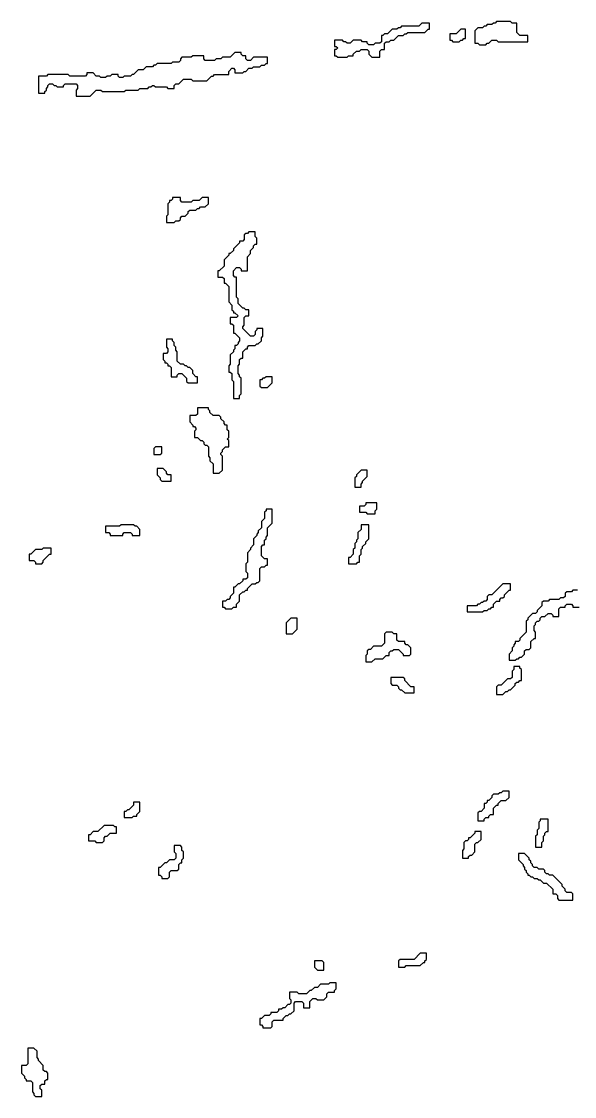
# Model space of a CAD drawing. Header units: metres. Extents: x 0 to 1000, y 0 to 1405.
# Drawn here: x 705.2 to 794, y 1204.2 to 1376.7 of the extents above; entities that cross this region are included whole.
import ezdxf

# ---------------------------------------------------------------- set-up
doc = ezdxf.new("R2010")
doc.units = ezdxf.units.M

msp = doc.modelspace()

# ---------------------------------------------------------------- linework, layer by layer
for points in [[(781.5, 1376.75), (781.25, 1376.5), (781, 1376.5), (780.75, 1376.25), (780, 1376.25), (779.75, 1376), (779.5, 1376), (779.25, 1375.75), (778.5, 1375.75), (778, 1375.25), (778, 1373.25), (778.5, 1373.25), (778.75, 1373), (779.75, 1373), (780, 1373.25), (780.25, 1373.25), (780.75, 1373.75), (781.5, 1373.75), (781.75, 1373.5), (786.5, 1373.5), (786.5, 1374.5), (785.25, 1374.5), (784.75, 1375), (784.75, 1376.5), (784, 1376.5), (783.75, 1376.75)], [(769.5, 1376.5), (769, 1376), (766.25, 1376), (766, 1375.75), (765.75, 1375.75), (765.5, 1375.5), (764.75, 1375.5), (764, 1374.75), (763.5, 1374.75), (763.25, 1374.5), (763, 1374.5), (763, 1373.5), (762.75, 1373.25), (762, 1373.25), (761.75, 1373), (761, 1373), (760.75, 1373.25), (760.75, 1373.5), (760, 1373.5), (759.75, 1373.75), (758.5, 1373.75), (758, 1373.25), (757.5, 1373.25), (757.25, 1373.5), (757, 1373.5), (756.75, 1373.75), (755.5, 1373.75), (755.5, 1372.75), (755.75, 1372.75), (756, 1372.5), (755.75, 1372.25), (755.5, 1372.25), (755.5, 1371.25), (755.75, 1371.25), (756, 1371), (757.5, 1371), (757.75, 1371.25), (758.5, 1371.25), (758.5, 1371.5), (759, 1372), (759.5, 1372), (759.75, 1372.25), (760.75, 1372.25), (761, 1372), (761, 1371.5), (761.5, 1371), (762.75, 1371), (762.75, 1372), (763, 1372.25), (763.5, 1372.25), (763.5, 1373.25), (763.75, 1373.5), (764.25, 1373.5), (764.5, 1373.75), (765, 1373.75), (765.75, 1374.5), (766.5, 1374.5), (766.75, 1374.75), (767, 1374.75), (767.25, 1375), (770, 1375), (770.5, 1375.5), (770.75, 1375.5), (770.75, 1376.5)], [(775.75, 1375.5), (775, 1374.75), (774, 1374.75), (774, 1373.75), (774.25, 1373.75), (774.5, 1373.5), (775.5, 1373.5), (775.75, 1373.75), (776, 1373.75), (776.25, 1374), (776.5, 1374), (776.5, 1375.5)], [(739.5, 1371.75), (738.75, 1371), (737.5, 1371), (737.25, 1370.75), (736.5, 1370.75), (736.25, 1370.5), (734.75, 1370.5), (734.5, 1370.75), (734.5, 1371.25), (732.75, 1371.25), (732.5, 1371), (731, 1371), (730.75, 1370.75), (730.75, 1370.5), (730.5, 1370.25), (729.5, 1370.25), (729.25, 1370), (727, 1370), (726.75, 1369.75), (726.5, 1369.75), (726.25, 1369.5), (725.25, 1369.5), (724.75, 1369), (724, 1369), (723.25, 1368.25), (723, 1368.25), (722.75, 1368), (721.75, 1368), (721.5, 1367.75), (721, 1367.75), (720.75, 1368), (720.75, 1368.25), (719.75, 1368.25), (719.5, 1368), (719, 1368), (718.75, 1367.75), (718, 1367.75), (717.75, 1368), (717.25, 1368), (716.75, 1368.5), (715.75, 1368.5), (715.75, 1368.25), (715.5, 1368), (713, 1368), (712.75, 1368.25), (709.5, 1368.25), (709.25, 1368), (708, 1368), (708, 1365.25), (709, 1365.25), (709, 1365.5), (709.25, 1365.75), (709.25, 1366), (709.5, 1366.25), (709.5, 1366.5), (709.75, 1366.75), (710.25, 1366.75), (710.5, 1366.5), (710.75, 1366.5), (711, 1366.25), (712, 1366.25), (712, 1366.5), (712.25, 1366.75), (714, 1366.75), (714.25, 1366.5), (714.25, 1366), (714, 1365.75), (714, 1364.75), (716.25, 1364.75), (717.25, 1365.75), (718, 1365.75), (718.25, 1365.5), (721.75, 1365.5), (722, 1365.75), (724, 1365.75), (724.25, 1366), (725.5, 1366), (725.75, 1366.25), (726, 1366.25), (726.25, 1366.5), (726.5, 1366.5), (726.75, 1366.25), (728.5, 1366.25), (728.75, 1366), (729.75, 1366), (729.75, 1366.5), (730, 1366.75), (730.5, 1366.75), (731.25, 1367.5), (732.5, 1367.5), (732.75, 1367.25), (735, 1367.25), (735.75, 1368), (736, 1368), (736.25, 1368.25), (738.5, 1368.25), (738.5, 1368.75), (739, 1369.25), (739.25, 1369.25), (739.5, 1369), (739.5, 1368.5), (740.75, 1368.5), (741, 1368.75), (741.25, 1368.75), (741.75, 1369.25), (742.25, 1369.25), (742.5, 1369.5), (743.5, 1369.5), (743.75, 1369.75), (744.25, 1369.75), (744.5, 1370), (744.75, 1370), (744.75, 1371), (742.5, 1371), (742, 1370.5), (741.5, 1370.5), (741.25, 1370.75), (741.25, 1371.25), (740.75, 1371.25), (740.5, 1371.5), (740.5, 1371.75)], [(729.5, 1348.5), (729.5, 1348.25), (729.25, 1348), (729, 1348), (729, 1347.75), (728.75, 1347.5), (728.75, 1345.75), (728.5, 1345.5), (728.5, 1344.5), (729.75, 1344.5), (730, 1344.75), (730.5, 1344.75), (730.75, 1345), (730.75, 1345.25), (731, 1345.5), (731.5, 1345.5), (732, 1346), (732, 1346.25), (732.25, 1346.5), (733.25, 1346.5), (733.5, 1346.75), (733.75, 1346.75), (734, 1347), (734.75, 1347), (735.25, 1347.5), (735.25, 1348.5), (734.25, 1348.5), (733.75, 1348), (732.75, 1348), (732.5, 1347.75), (731, 1347.75), (730.75, 1348), (730.75, 1348.5)], [(741.75, 1343), (741.5, 1342.75), (741.25, 1342.75), (741, 1342.5), (741, 1341.75), (740.75, 1341.5), (740.25, 1341.5), (740.25, 1341.25), (739.25, 1340.25), (739.25, 1340), (738.75, 1339.5), (738.5, 1339.5), (738.5, 1339.25), (737.75, 1338.5), (737.75, 1337.5), (737, 1336.75), (736.75, 1336.75), (736.75, 1335.75), (737.5, 1335.75), (737.75, 1335.5), (737.75, 1334.75), (738, 1334.75), (738.5, 1334.25), (738.5, 1331.75), (739, 1331.25), (739, 1330.5), (739.25, 1330.25), (739.25, 1330), (739.5, 1330), (740, 1329.5), (739.75, 1329.25), (738.75, 1329.25), (738.75, 1328.25), (739, 1328.25), (739.25, 1328), (739.25, 1326.75), (739.5, 1326.75), (740.25, 1326), (740.25, 1325.5), (740, 1325.25), (740, 1325), (739.75, 1324.75), (739.5, 1324.75), (739.5, 1324.25), (739.25, 1324), (739.25, 1323.75), (738.75, 1323.25), (738.75, 1321.75), (738.5, 1321.5), (738.5, 1320.5), (738.75, 1320.5), (739, 1320.25), (739, 1319.25), (739.25, 1319), (739.25, 1316.25), (740.25, 1316.25), (740.25, 1316.75), (740.5, 1317), (740.5, 1319.5), (740.25, 1319.75), (740.25, 1320), (740, 1320.25), (740, 1321.5), (740.25, 1321.75), (740.25, 1322.5), (740.5, 1322.75), (740.75, 1322.75), (740.75, 1323.75), (741.25, 1324.25), (741.5, 1324.25), (741.5, 1324.5), (741.75, 1324.75), (742.75, 1324.75), (743, 1325), (743.25, 1325), (743.75, 1325.5), (743.75, 1326), (744, 1326.25), (744, 1327.5), (743, 1327.5), (743, 1327.25), (742.75, 1327), (742.75, 1326.5), (742.5, 1326.25), (742, 1326.25), (740.75, 1327.5), (740.75, 1327.75), (741, 1328), (741, 1329.25), (741.25, 1329.5), (741.75, 1329.5), (741.75, 1330.5), (741.25, 1330.5), (741, 1330.75), (740.75, 1330.75), (740, 1331.5), (740, 1332.25), (739.75, 1332.5), (739.75, 1335.75), (739.5, 1335.75), (739.25, 1336), (739.25, 1336.75), (739.75, 1337.25), (740.25, 1337.25), (740.5, 1337), (740.5, 1336.75), (741.5, 1336.75), (741.5, 1339), (742, 1339.5), (742, 1340), (742.5, 1340.5), (742.5, 1340.75), (742.75, 1341), (743, 1341), (743, 1342), (742.75, 1342.25), (742.75, 1343)], [(728.5, 1325.75), (728.5, 1324.5), (728.75, 1324.25), (728.75, 1323.75), (728.5, 1323.5), (728, 1323.5), (728, 1322.5), (728.25, 1322.25), (728.25, 1322), (728.5, 1322), (728.75, 1321.75), (728.75, 1321.5), (729, 1321.5), (729.25, 1321.25), (729.25, 1319.75), (730.25, 1319.75), (730.25, 1320), (730.5, 1320.25), (731, 1320.25), (731.75, 1319.5), (731.75, 1319), (732, 1318.75), (733.5, 1318.75), (733.5, 1319.75), (733.25, 1319.75), (732.75, 1320.25), (732.75, 1320.75), (732.25, 1321.25), (732, 1321.25), (731.75, 1321.5), (731.5, 1321.5), (731.25, 1321.75), (730.75, 1321.75), (730.25, 1322.25), (730.25, 1323.75), (730, 1324), (730, 1324.5), (729.75, 1324.75), (729.75, 1325.25), (729.5, 1325.5), (729.5, 1325.75)], [(744.5, 1319.75), (744.25, 1319.5), (744, 1319.5), (743.75, 1319.25), (743.5, 1319.25), (743.5, 1318.25), (743.75, 1318), (744.75, 1318), (745.5, 1318.75), (745.5, 1319.75)], [(733.5, 1314.75), (733.5, 1313.75), (733.25, 1313.5), (732.25, 1313.5), (732.25, 1312.5), (732.75, 1312), (732.75, 1311.75), (733, 1311.75), (733.25, 1311.5), (733.25, 1311.25), (733, 1311), (733, 1310), (733.5, 1310), (734, 1309.5), (734.25, 1309.5), (734.5, 1309.25), (734.5, 1309), (734.75, 1308.75), (735, 1308.75), (735.25, 1308.5), (735.25, 1307), (735.5, 1306.75), (735.5, 1306.25), (736, 1305.75), (736, 1304.25), (737, 1304.25), (737.5, 1304.75), (737.5, 1307), (737.25, 1307.25), (737.25, 1307.5), (737.5, 1307.75), (737.5, 1308), (738, 1308.5), (738.5, 1308.5), (738.5, 1309.5), (738.25, 1309.75), (738.5, 1310), (738.5, 1311), (738.25, 1311.25), (738.25, 1312), (738, 1312), (737.75, 1312.25), (737.75, 1312.5), (737.25, 1313), (737.25, 1313.25), (737, 1313.5), (736, 1313.5), (735.5, 1314), (735.5, 1314.25), (735.25, 1314.5), (735.25, 1314.75)], [(726.75, 1308.5), (726.5, 1308.25), (726.5, 1307.25), (727.5, 1307.25), (727.75, 1307.5), (727.75, 1308.5)], [(727, 1305), (727, 1304), (727.5, 1303.5), (727.5, 1303.25), (727.75, 1303), (729.25, 1303), (729.25, 1304), (728.75, 1304), (728.5, 1304.25), (728.5, 1304.5), (728, 1305)], [(759.75, 1304.75), (759, 1304), (759, 1303.75), (758.75, 1303.5), (758.75, 1302), (759.75, 1302), (759.75, 1302.5), (760, 1302.75), (760, 1303), (760.75, 1303.75), (760.75, 1304.75)], [(760.5, 1299.5), (760.5, 1299.25), (760.25, 1299), (759.5, 1299), (759.5, 1298), (760.5, 1298), (760.75, 1297.75), (762, 1297.75), (762, 1298.25), (762.25, 1298.5), (762.25, 1299.5)], [(744.5, 1298.5), (744.5, 1298.25), (744.25, 1298), (744.25, 1297), (743.75, 1296.5), (743.75, 1295.5), (743.25, 1295), (743.25, 1294.75), (743, 1294.5), (743, 1294.25), (742.5, 1293.75), (742.5, 1292.75), (742, 1292.25), (742, 1292), (741.5, 1291.5), (741.5, 1290), (741.25, 1289.75), (741.25, 1288.5), (741.5, 1288.25), (741.5, 1287.5), (741.25, 1287.25), (740.75, 1287.25), (740.75, 1287), (740.25, 1286.5), (740, 1286.5), (739.5, 1286), (739.25, 1286), (739.25, 1285), (738.75, 1284.5), (738.75, 1284.25), (738.5, 1284), (738.25, 1284), (738, 1283.75), (737.5, 1283.75), (737.5, 1282.75), (737.75, 1282.75), (738, 1282.5), (739, 1282.5), (739.25, 1282.75), (739.75, 1282.75), (739.75, 1283.25), (740.25, 1283.75), (740.25, 1284.75), (740.75, 1285.25), (741, 1285.25), (741.25, 1285.5), (741.5, 1285.5), (741.5, 1285.75), (742.25, 1286.5), (742.75, 1286.5), (743, 1286.75), (743.25, 1286.75), (743.5, 1287), (743.5, 1289), (743.75, 1289.25), (744.25, 1289.25), (744.5, 1289.5), (744.75, 1289.5), (744.75, 1290.5), (744.25, 1290.5), (743.75, 1291), (743.75, 1292.5), (744, 1292.75), (744.25, 1292.75), (744.25, 1293.5), (744.5, 1293.75), (744.5, 1294), (744.75, 1294.25), (744.75, 1295.5), (745.5, 1296.25), (745.5, 1298.5)], [(721.25, 1296), (721, 1295.75), (718.75, 1295.75), (718.75, 1294.75), (719.25, 1294.75), (719.5, 1294.5), (719.5, 1294.25), (721.5, 1294.25), (721.5, 1294.5), (721.75, 1294.75), (722.75, 1294.75), (723, 1294.5), (723, 1294.25), (724.25, 1294.25), (724.25, 1295.25), (723.75, 1295.75), (723.5, 1295.75), (723.25, 1296)], [(759.75, 1296), (759.75, 1295.25), (759.25, 1294.75), (759.25, 1293.75), (759, 1293.5), (759, 1293.25), (758.75, 1293), (758.75, 1292.25), (758.5, 1292), (758.5, 1291.25), (758, 1290.75), (757.75, 1290.75), (757.75, 1289.75), (759, 1289.75), (759.25, 1290), (759.5, 1290), (759.5, 1291), (759.75, 1291.25), (759.75, 1292), (760, 1292.25), (760, 1292.5), (760.5, 1293), (760.5, 1293.25), (761, 1293.75), (761, 1296)], [(708.75, 1292.25), (708.5, 1292), (707.5, 1292), (706.75, 1291.25), (706.5, 1291.25), (706.5, 1290.25), (707.25, 1290.25), (707.5, 1290), (707.5, 1289.75), (708.5, 1289.75), (708.75, 1290), (708.75, 1290.25), (709.75, 1291.25), (710, 1291.25), (710, 1292.25)], [(782.5, 1286.5), (780.75, 1284.75), (780.25, 1284.75), (780, 1284.5), (780, 1284), (779.75, 1283.75), (779.5, 1283.75), (779.25, 1283.5), (779, 1283.5), (778.75, 1283.25), (778.5, 1283.25), (778.25, 1283), (776.75, 1283), (776.75, 1282), (779.25, 1282), (779.5, 1282.25), (780, 1282.25), (780.25, 1282.5), (780.5, 1282.5), (780.75, 1282.75), (781, 1282.75), (781, 1283.25), (781.5, 1283.75), (782, 1283.75), (782, 1284), (782.25, 1284.25), (782.5, 1284.25), (782.75, 1284.5), (782.75, 1284.75), (783.5, 1285.5), (783.75, 1285.5), (783.75, 1286.5)], [(748.5, 1281), (747.75, 1280.25), (747.75, 1278.5), (748.75, 1278.5), (749.5, 1279.25), (749.5, 1281)], [(763.75, 1278.75), (763.5, 1278.5), (763.5, 1277), (763, 1276.5), (761.75, 1276.5), (761.25, 1276), (761, 1276), (760.75, 1275.75), (760.75, 1275.25), (760.5, 1275), (760.5, 1274), (761.5, 1274), (762, 1274.5), (763.25, 1274.5), (763.75, 1275), (764.25, 1275), (764.25, 1275.5), (764.5, 1275.75), (764.75, 1275.75), (765, 1276), (765.75, 1276), (766.5, 1275.25), (766.5, 1275), (767.5, 1275), (767.75, 1275.25), (767.75, 1276.25), (767.25, 1276.75), (767, 1276.75), (766.75, 1277), (766.75, 1277.25), (765.75, 1277.25), (765.5, 1277.5), (765.5, 1278.5), (765, 1278.5), (764.75, 1278.75)], [(784.25, 1273.25), (784.25, 1272.75), (784, 1272.5), (784, 1271.5), (783.75, 1271.25), (783.25, 1271.25), (782.25, 1270.25), (781.75, 1270.25), (781.5, 1270), (781.5, 1268.75), (782.5, 1268.75), (783, 1269.25), (783.25, 1269.25), (783.5, 1269.5), (783.75, 1269.5), (784.5, 1270.25), (784.5, 1270.5), (784.75, 1270.75), (785, 1270.75), (785.25, 1271), (785.5, 1271), (785.5, 1272.75), (785.25, 1273), (785.25, 1273.25)], [(764.5, 1271.5), (764.5, 1270.5), (764.75, 1270.25), (765.5, 1270.25), (765.75, 1270), (765.75, 1269.75), (766, 1269.5), (766.25, 1269.5), (766.75, 1269), (768.25, 1269), (768.25, 1270), (767.75, 1270), (766.75, 1271), (766.75, 1271.25), (766.5, 1271.5)], [(782.5, 1253.25), (782.25, 1253), (782, 1253), (781.75, 1252.75), (781, 1252.75), (780.75, 1252.5), (780.75, 1252.25), (780.25, 1251.75), (780, 1251.75), (780, 1251.5), (779.75, 1251.25), (779.5, 1251.25), (779.5, 1250.5), (779, 1250), (778.75, 1250), (778.5, 1249.75), (778.5, 1248.5), (779.5, 1248.5), (779.5, 1248.75), (779.75, 1249), (780.25, 1249), (780.25, 1249.25), (780.5, 1249.5), (781, 1249.5), (781, 1250.5), (781.5, 1251), (781.75, 1251), (781.75, 1251.25), (782.25, 1251.75), (783, 1251.75), (783.5, 1252.25), (783.5, 1253.25)], [(723.25, 1251.5), (723.25, 1251), (722.5, 1250.25), (722.25, 1250.25), (722, 1250), (721.75, 1250), (721.75, 1249), (723, 1249), (723.25, 1249.25), (723.75, 1249.25), (723.75, 1249.5), (724.25, 1250), (724.25, 1251.5)], [(718.5, 1247.75), (717.5, 1246.75), (716.75, 1246.75), (716.25, 1246.25), (716, 1246.25), (716, 1245.25), (717, 1245.25), (717.25, 1245), (718.25, 1245), (718.5, 1245.25), (718.5, 1245.75), (718.75, 1246), (719, 1246), (719.5, 1246.5), (720.5, 1246.5), (720.5, 1247.5), (720.25, 1247.5), (720, 1247.75)], [(788.5, 1248.75), (788.5, 1248.5), (788.25, 1248.25), (788.25, 1247.25), (788, 1247), (788, 1246.25), (787.75, 1246), (787.75, 1244.25), (788.75, 1244.25), (788.75, 1245), (789, 1245.25), (789, 1246), (789.25, 1246.25), (789.25, 1246.5), (789.5, 1246.75), (789.75, 1246.75), (789.75, 1248.75)], [(778, 1246.75), (778, 1246.5), (777.25, 1245.75), (777, 1245.75), (777, 1245.5), (776.75, 1245.25), (776.5, 1245.25), (776.25, 1245), (776.25, 1244), (776, 1243.75), (776, 1242.5), (777, 1242.5), (777, 1242.75), (777.25, 1243), (777.5, 1243), (778, 1243.5), (778, 1244.75), (778.25, 1245), (778.5, 1245), (779, 1245.5), (779, 1246.75)], [(729.75, 1244.5), (729.75, 1243.5), (730, 1243.25), (730, 1242.5), (729.75, 1242.25), (729, 1242.25), (728.5, 1241.75), (728.25, 1241.75), (727.5, 1241), (727.25, 1241), (727.25, 1239.75), (727.5, 1239.75), (727.75, 1239.5), (727.75, 1239.25), (728.75, 1239.25), (729, 1239.5), (729, 1240.25), (729.25, 1240.5), (730.25, 1240.5), (730.5, 1240.75), (730.5, 1241.5), (730.75, 1241.75), (731, 1241.75), (731, 1242.25), (731.25, 1242.5), (731.25, 1243.5), (731, 1243.75), (731, 1244.25), (730.75, 1244.5)], [(785, 1243.25), (785, 1242.25), (785.75, 1241.5), (785.75, 1241.25), (786, 1241), (786, 1240.75), (786.25, 1240.5), (786.25, 1240.25), (786.5, 1240), (786.5, 1239.75), (786.75, 1239.75), (787, 1239.5), (787.25, 1239.5), (787.5, 1239.25), (788, 1239.25), (788.25, 1239), (788.5, 1239), (789, 1238.5), (789.5, 1238.5), (790.5, 1237.5), (790.5, 1236.75), (791, 1236.75), (791.25, 1236.5), (791.25, 1236), (791.5, 1235.75), (793.75, 1235.75), (793.75, 1236.75), (793.5, 1237), (792.75, 1237), (792.5, 1237.25), (792.5, 1237.5), (792, 1238), (792, 1238.25), (790.5, 1239.75), (790, 1239.75), (789.75, 1240), (789.5, 1240), (789.25, 1240.25), (789.25, 1240.5), (789, 1240.75), (788.25, 1240.75), (788, 1241), (787.5, 1241), (787.25, 1241.25), (787.25, 1241.5), (787, 1241.75), (787, 1242), (786.75, 1242.25), (786.75, 1242.5), (786, 1243.25)], [(769.25, 1227.25), (768.25, 1226.25), (766, 1226.25), (765.75, 1226), (765.75, 1225), (766.75, 1225), (767, 1225.25), (769.25, 1225.25), (769.75, 1225.75), (770, 1225.75), (770, 1226), (770.25, 1226.25), (770.25, 1227.25)], [(752.25, 1226), (752.25, 1225), (752.75, 1224.5), (753.75, 1224.5), (753.75, 1225.75), (753.5, 1226)], [(754.75, 1222.5), (754.5, 1222.25), (753.25, 1222.25), (752.75, 1221.75), (752.25, 1221.75), (751.75, 1221.25), (751.5, 1221.25), (751, 1220.75), (749.75, 1220.75), (749.5, 1221), (748.25, 1221), (748.25, 1220), (748.5, 1219.75), (748.5, 1219.25), (748.25, 1219), (748, 1219), (747.5, 1218.5), (747.25, 1218.5), (747, 1218.25), (746.5, 1218.25), (746.5, 1218), (746.25, 1217.75), (745.25, 1217.75), (745.25, 1217.5), (745, 1217.25), (744.25, 1217.25), (743.75, 1216.75), (743.5, 1216.75), (743.5, 1215.75), (743.75, 1215.75), (744, 1215.5), (744, 1215.25), (745.25, 1215.25), (745.5, 1215.5), (745.5, 1216.25), (745.75, 1216.5), (747.25, 1216.5), (747.25, 1216.75), (747.75, 1217.25), (748, 1217.25), (748.25, 1217.5), (748.5, 1217.5), (749, 1218), (749, 1219.25), (749.25, 1219.5), (750.25, 1219.5), (750.5, 1219.25), (750.5, 1218.5), (751.5, 1218.5), (751.5, 1219.5), (752, 1220), (752.5, 1220), (752.75, 1219.75), (753.75, 1219.75), (754.25, 1220.25), (754.25, 1220.75), (754.5, 1221), (755.5, 1221), (755.5, 1221.25), (755.75, 1221.5), (755.75, 1222.5)], [(706.25, 1212), (706.25, 1209.5), (706, 1209.25), (705.25, 1209.25), (705.25, 1208), (705.75, 1207.5), (705.75, 1207.25), (706, 1207), (706, 1206.75), (706.75, 1206.75), (707, 1206.5), (707, 1205), (707.25, 1204.75), (707.25, 1204.5), (707.5, 1204.25), (708.5, 1204.25), (708.5, 1205.25), (708.25, 1205.5), (708.25, 1206), (708.5, 1206.25), (709, 1206.25), (709, 1206.75), (709.25, 1207), (709.5, 1207), (709.5, 1208), (709.25, 1208.25), (709, 1208.25), (708.75, 1208.5), (708.75, 1209.25), (708, 1210), (708, 1210.25), (707.75, 1210.5), (707.75, 1211.5), (707.25, 1212)]]:
    msp.add_lwpolyline(points, close=True)
msp.add_lwpolyline([(794.5, 1285.5), (793.75, 1285.5), (793.5, 1285.25), (792.75, 1285.25), (792.5, 1285), (792.5, 1284.5), (792.25, 1284.25), (791.75, 1284.25), (791.5, 1284), (790, 1284), (789.75, 1283.75), (789, 1283.75), (788.75, 1283.5), (788.75, 1283), (788, 1282.25), (788, 1282), (787.75, 1281.75), (787.25, 1281.75), (786.5, 1281), (786.5, 1280.75), (786.25, 1280.5), (786.25, 1278.75), (785.25, 1277.75), (785.25, 1277.5), (785, 1277.25), (784.5, 1277.25), (784.5, 1277), (784.25, 1276.75), (784.25, 1276.5), (784, 1276.25), (784, 1275.75), (783.5, 1275.25), (783.5, 1274.25), (784.5, 1274.25), (784.75, 1274.5), (785, 1274.5), (785.25, 1274.75), (785.5, 1274.75), (786, 1275.25), (786, 1275.75), (786.25, 1276), (786.75, 1276), (787, 1276.25), (787, 1277.25), (787.5, 1277.75), (787.75, 1277.75), (787.75, 1278.75), (787.5, 1279), (787.5, 1279.75), (787.75, 1280), (787.75, 1280.25), (788, 1280.5), (788.25, 1280.5), (788.5, 1280.75), (788.5, 1281), (788.75, 1281.25), (789.25, 1281.25), (789.75, 1281.75), (790.25, 1281.75), (790.5, 1281.5), (790.5, 1281.25), (791.5, 1281.25), (791.5, 1282.5), (791.75, 1282.75), (792.5, 1282.75), (792.5, 1283), (792.75, 1283.25), (793.5, 1283.25), (793.75, 1283), (793.75, 1282.75), (794.75, 1282.75)])

doc.saveas('drawing.dxf')
